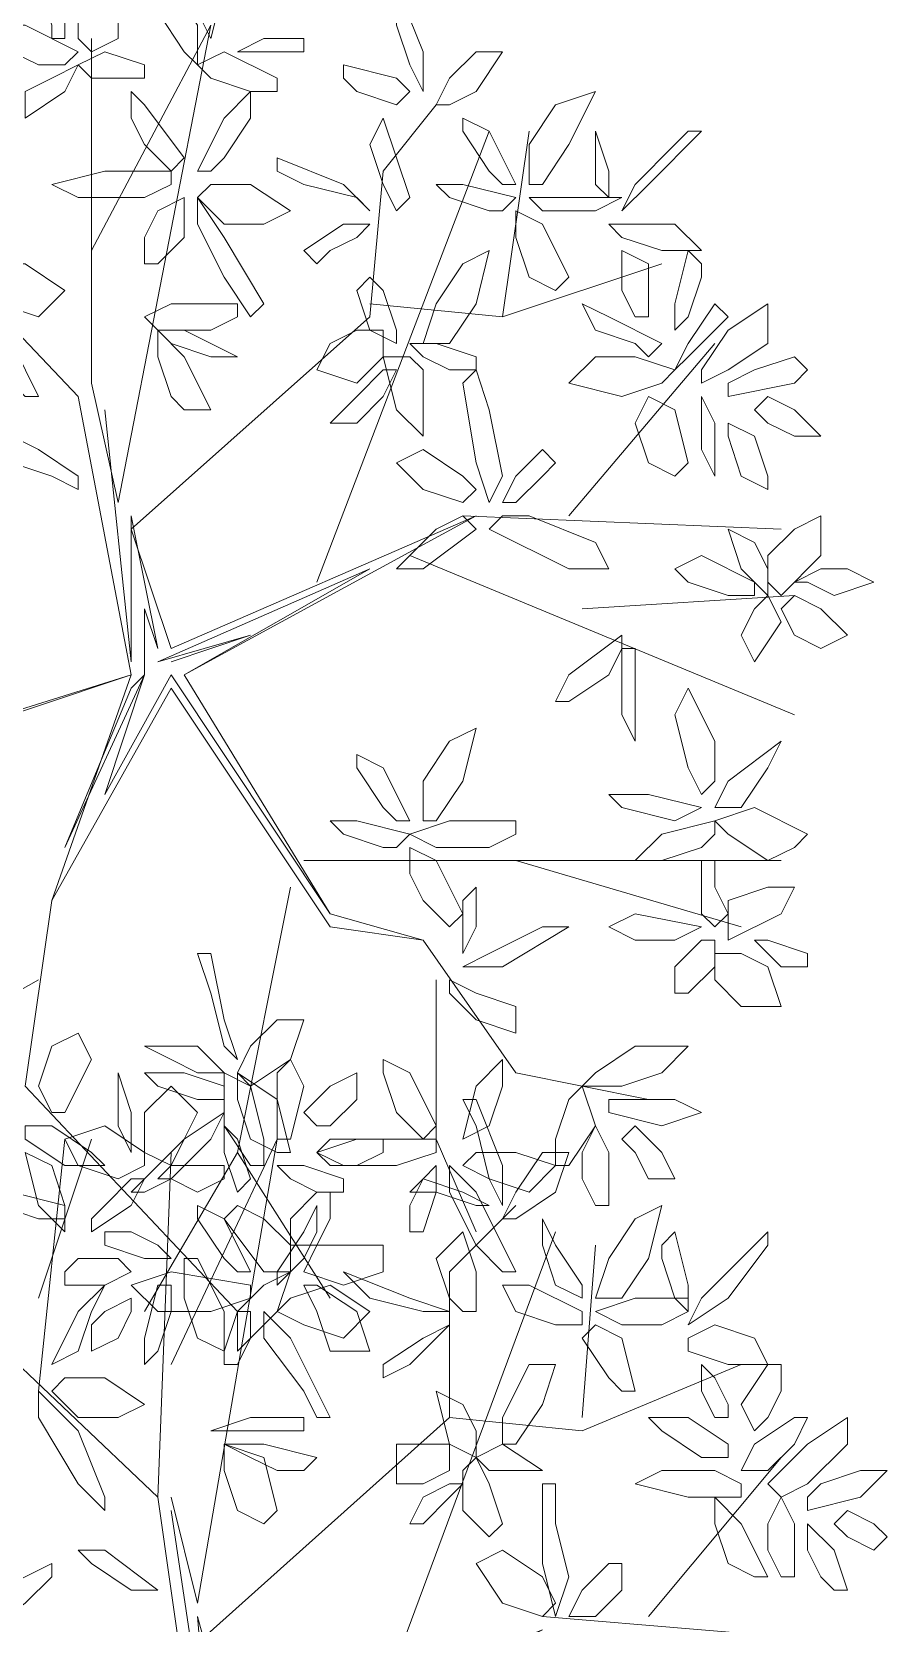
# Model space of a CAD drawing. Header units: millimetres. Extents: x 2576 to 2719, y 1757 to 1977.
# Drawn here: x 2668.633 to 2670.455, y 1813.953 to 1817.342 of the extents above; entities that cross this region are included whole.
import ezdxf

# ---------------------------------------------------------------- set-up
doc = ezdxf.new("R2010")
doc.units = ezdxf.units.MM
doc.layers.add('PDF_0', color=7, linetype='Continuous')

msp = doc.modelspace()

# ---------------------------------------------------------------- linework, layer by layer
at = {"layer": 'PDF_0', "lineweight": 9}
for points in [[(2668.9862, 1817.2712), (2668.9579, 1817.2994), (2668.9014, 1817.3842), (2668.8732, 1817.4971), (2668.9297, 1817.4406), (2668.9862, 1817.3559)], [(2668.9862, 1817.3842), (2669.0144, 1817.3277), (2669.0426, 1817.4406), (2669.0426, 1817.5254), (2669.0144, 1817.4689)], [(2668.6755, 1817.3277), (2668.7038, 1817.3277), (2668.7038, 1817.4124), (2668.6755, 1817.4689), (2668.6473, 1817.4406), (2668.6755, 1817.3559)], [(2668.7602, 1817.2994), (2668.732, 1817.3277), (2668.732, 1817.3842), (2668.7602, 1817.4406), (2668.8167, 1817.4124), (2668.8167, 1817.3277)], [(2669.4098, 1817.3559), (2669.4098, 1817.4406), (2669.4662, 1817.2994), (2669.4662, 1817.2147), (2669.438, 1817.2712)], [(2668.6473, 1817.2712), (2668.5908, 1817.2994), (2668.5626, 1817.3559), (2668.6191, 1817.3559), (2668.732, 1817.2994), (2668.7038, 1817.2712)], [(2669.1838, 1817.2994), (2669.0991, 1817.2994), (2669.0709, 1817.2994), (2669.1274, 1817.3277), (2669.2121, 1817.3277), (2669.2121, 1817.2994)], [(2668.845, 1817.243), (2668.7602, 1817.243), (2668.732, 1817.2712), (2668.7885, 1817.2994), (2668.8732, 1817.2712), (2668.8732, 1817.243)], [(2669.0991, 1817.2147), (2669.0144, 1817.243), (2668.9862, 1817.2712), (2669.0426, 1817.2994), (2669.1556, 1817.243), (2669.1556, 1817.2147)], [(2669.4945, 1817.1865), (2669.5227, 1817.1865), (2669.5792, 1817.2147), (2669.6357, 1817.2994), (2669.5792, 1817.2994), (2669.5227, 1817.243)], [(2668.6191, 1817.2147), (2668.6191, 1817.1582), (2668.7038, 1817.2147), (2668.732, 1817.2712), (2668.6755, 1817.243)], [(2669.325, 1817.2147), (2669.4098, 1817.1865), (2669.438, 1817.2147), (2669.4098, 1817.243), (2669.2968, 1817.2712), (2669.2968, 1817.243)], [(2668.8732, 1817.1018), (2668.845, 1817.1582), (2668.845, 1817.2147), (2668.8732, 1817.1865), (2668.9579, 1817.0735), (2668.9297, 1817.0453)], [(2669.0426, 1817.0735), (2669.0991, 1817.1582), (2669.0991, 1817.2147), (2669.0426, 1817.1582), (2668.9862, 1817.0453), (2669.0144, 1817.0453)], [(2669.6922, 1817.017), (2669.7204, 1817.017), (2669.7769, 1817.1018), (2669.8334, 1817.2147), (2669.7486, 1817.1865), (2669.6922, 1817.1018)], [(2669.4098, 1816.9606), (2669.438, 1816.9888), (2669.4098, 1817.0735), (2669.3815, 1817.1582), (2669.3533, 1817.1018), (2669.3815, 1817.017)], [(2669.6074, 1817.0453), (2669.551, 1817.13), (2669.551, 1817.1582), (2669.6074, 1817.13), (2669.6639, 1817.017), (2669.6357, 1817.017)], [(2669.8334, 1817.0735), (2669.8334, 1817.13), (2669.8616, 1817.0453), (2669.8616, 1816.9888), (2669.8334, 1817.017)], [(2670.0028, 1817.1018), (2669.9181, 1817.017), (2669.8898, 1816.9606), (2669.9463, 1817.017), (2670.0593, 1817.13), (2670.031, 1817.13)], [(2669.2121, 1817.017), (2669.325, 1816.9888), (2669.3533, 1816.9606), (2669.2968, 1817.017), (2669.1556, 1817.0735), (2669.1556, 1817.0453)], [(2668.8732, 1816.9888), (2668.732, 1816.9888), (2668.6755, 1817.017), (2668.7885, 1817.0453), (2668.9297, 1817.0453), (2668.9297, 1817.017)], [(2668.8732, 1816.8476), (2668.9014, 1816.8476), (2668.9579, 1816.9041), (2668.9579, 1816.9888), (2668.9014, 1816.9606), (2668.8732, 1816.9041)], [(2668.9862, 1816.9888), (2669.0144, 1817.017), (2669.0991, 1817.017), (2669.1838, 1816.9606), (2669.1274, 1816.9323), (2669.0426, 1816.9323)], [(2669.0426, 1816.8194), (2668.9862, 1816.9323), (2668.9862, 1816.9888), (2669.0426, 1816.9041), (2669.1274, 1816.7629), (2669.0991, 1816.7346)], [(2669.6074, 1816.9606), (2669.5227, 1816.9888), (2669.4945, 1817.017), (2669.551, 1817.017), (2669.6639, 1816.9888), (2669.6357, 1816.9606)], [(2669.8334, 1816.9606), (2669.8898, 1816.9888), (2669.7486, 1816.9888), (2669.6922, 1816.9888), (2669.7204, 1816.9606)], [(2669.6922, 1816.8194), (2669.6639, 1816.9041), (2669.6639, 1816.9606), (2669.7204, 1816.9323), (2669.7769, 1816.8194), (2669.7486, 1816.7911)], [(2669.2686, 1816.8758), (2669.325, 1816.9041), (2669.3533, 1816.9323), (2669.2968, 1816.9323), (2669.2121, 1816.8758), (2669.2403, 1816.8476)], [(2669.8616, 1816.9323), (2669.8898, 1816.9041), (2669.9746, 1816.8758), (2670.0593, 1816.8758), (2670.0028, 1816.9323), (2669.9181, 1816.9323)], [(2669.4662, 1816.6782), (2669.5227, 1816.6782), (2669.5792, 1816.7629), (2669.6074, 1816.8758), (2669.551, 1816.8476), (2669.4945, 1816.7629)], [(2669.9463, 1816.7346), (2669.9181, 1816.7346), (2669.8898, 1816.7911), (2669.8898, 1816.8758), (2669.9463, 1816.8476), (2669.9463, 1816.7911)], [(2670.0593, 1816.8194), (2670.031, 1816.7346), (2670.0028, 1816.7064), (2670.0028, 1816.7629), (2670.031, 1816.8758), (2670.0593, 1816.8476)], [(2668.5061, 1816.7911), (2668.5343, 1816.8476), (2668.6191, 1816.8476), (2668.7038, 1816.7911), (2668.6473, 1816.7346), (2668.5626, 1816.7629)], [(2669.3815, 1816.7911), (2669.4098, 1816.7064), (2669.4098, 1816.6782), (2669.3533, 1816.7064), (2669.325, 1816.7911), (2669.3533, 1816.8194)], [(2668.5626, 1816.6217), (2668.5061, 1816.7346), (2668.5061, 1816.7911), (2668.5626, 1816.7346), (2668.6473, 1816.5652), (2668.6191, 1816.5652)], [(2669.0144, 1816.7064), (2668.9014, 1816.7064), (2668.8732, 1816.7346), (2668.9297, 1816.7629), (2669.0709, 1816.7629), (2669.0709, 1816.7346)], [(2669.9181, 1816.6782), (2669.8334, 1816.7064), (2669.8051, 1816.7629), (2669.8616, 1816.7346), (2669.9746, 1816.6782), (2669.9463, 1816.6499)], [(2670.0875, 1816.7064), (2670.031, 1816.6499), (2670.0028, 1816.6217), (2670.031, 1816.6782), (2670.0875, 1816.7629), (2670.1158, 1816.7346)], [(2670.0593, 1816.5934), (2670.0593, 1816.6217), (2670.1158, 1816.7064), (2670.2005, 1816.7629), (2670.2005, 1816.6782), (2670.1158, 1816.6217)], [(2669.0144, 1816.6499), (2669.0709, 1816.6499), (2668.9579, 1816.7064), (2668.9014, 1816.7064), (2668.9297, 1816.6782)], [(2668.9297, 1816.5652), (2668.9014, 1816.6499), (2668.9014, 1816.7064), (2668.9579, 1816.6499), (2669.0144, 1816.537), (2668.9579, 1816.537)], [(2669.3815, 1816.7064), (2669.3815, 1816.6499), (2669.325, 1816.5934), (2669.2403, 1816.6217), (2669.2686, 1816.6782), (2669.325, 1816.7064)], [(2669.4662, 1816.6217), (2669.4662, 1816.537), (2669.4662, 1816.4805), (2669.4098, 1816.537), (2669.3815, 1816.6499), (2669.438, 1816.6499)], [(2669.5227, 1816.6217), (2669.4662, 1816.6499), (2669.438, 1816.6782), (2669.4945, 1816.6782), (2669.5792, 1816.6499), (2669.5792, 1816.6217)], [(2670.0028, 1816.6217), (2669.9746, 1816.5934), (2669.8898, 1816.5652), (2669.7769, 1816.5934), (2669.8334, 1816.6499), (2669.9181, 1816.6499)], [(2670.1722, 1816.6217), (2670.257, 1816.6499), (2670.2852, 1816.6217), (2670.257, 1816.5934), (2670.1158, 1816.5652), (2670.1158, 1816.5934)], [(2669.4098, 1816.6217), (2669.3815, 1816.6217), (2669.325, 1816.5652), (2669.2686, 1816.5087), (2669.325, 1816.5087), (2669.3815, 1816.5652)], [(2669.6074, 1816.537), (2669.6357, 1816.3958), (2669.6074, 1816.3393), (2669.5792, 1816.424), (2669.551, 1816.5934), (2669.5792, 1816.6217)], [(2669.9463, 1816.424), (2669.9181, 1816.5087), (2669.9463, 1816.5652), (2670.0028, 1816.537), (2670.031, 1816.424), (2670.0028, 1816.3958)], [(2670.0593, 1816.4522), (2670.0593, 1816.537), (2670.0593, 1816.5652), (2670.0875, 1816.5087), (2670.0875, 1816.424), (2670.0875, 1816.3958)], [(2670.1722, 1816.537), (2670.2005, 1816.5652), (2670.257, 1816.537), (2670.3134, 1816.4805), (2670.257, 1816.4805), (2670.2005, 1816.5087)], [(2668.6755, 1816.3958), (2668.5908, 1816.424), (2668.5908, 1816.4805), (2668.6473, 1816.4522), (2668.732, 1816.3958), (2668.732, 1816.3675)], [(2670.144, 1816.3958), (2670.1158, 1816.4805), (2670.1158, 1816.5087), (2670.1722, 1816.4805), (2670.2005, 1816.3958), (2670.2005, 1816.3675)], [(2669.5792, 1816.3675), (2669.551, 1816.3393), (2669.4662, 1816.3675), (2669.4098, 1816.424), (2669.4662, 1816.4522), (2669.551, 1816.3958)], [(2669.7486, 1816.424), (2669.7204, 1816.4522), (2669.6639, 1816.3958), (2669.6357, 1816.3393), (2669.6639, 1816.3393), (2669.7204, 1816.3958)], [(2669.4945, 1816.2828), (2669.438, 1816.2263), (2669.4098, 1816.1981), (2669.4662, 1816.1981), (2669.5792, 1816.2828), (2669.551, 1816.311)], [(2669.6922, 1816.311), (2669.8334, 1816.2546), (2669.8616, 1816.1981), (2669.7769, 1816.1981), (2669.6074, 1816.2828), (2669.6357, 1816.311)], [(2670.2005, 1816.2263), (2670.257, 1816.2828), (2670.3134, 1816.311), (2670.3134, 1816.2263), (2670.2287, 1816.1416), (2670.2005, 1816.1699)], [(2670.1722, 1816.2546), (2670.1158, 1816.2828), (2670.144, 1816.1981), (2670.2005, 1816.1416), (2670.2005, 1816.1981)], [(2670.1158, 1816.1416), (2670.031, 1816.1699), (2670.0028, 1816.1981), (2670.0593, 1816.2263), (2670.1722, 1816.1699), (2670.1722, 1816.1416)], [(2670.257, 1816.1699), (2670.2852, 1816.1699), (2670.3417, 1816.1416), (2670.4264, 1816.1699), (2670.3699, 1816.1981), (2670.3134, 1816.1981)], [(2670.144, 1816.0569), (2670.1722, 1816.0004), (2670.2287, 1816.0851), (2670.2005, 1816.1416), (2670.1722, 1816.1134)], [(2670.2287, 1816.1134), (2670.257, 1816.1416), (2670.3134, 1816.1134), (2670.3699, 1816.0569), (2670.3134, 1816.0287), (2670.257, 1816.0569)], [(2669.8616, 1815.9722), (2669.7769, 1815.9157), (2669.7486, 1815.9157), (2669.7769, 1815.9722), (2669.8898, 1816.0569), (2669.8898, 1816.0287)], [(2669.9181, 1815.9722), (2669.9181, 1815.8875), (2669.9181, 1815.831), (2669.8898, 1815.8875), (2669.8898, 1816.0287), (2669.9181, 1816.0287)], [(2670.0593, 1815.718), (2670.0875, 1815.7463), (2670.0875, 1815.831), (2670.031, 1815.9439), (2670.0028, 1815.8875), (2670.031, 1815.7745)], [(2669.4662, 1815.6615), (2669.4945, 1815.6615), (2669.551, 1815.7463), (2669.5792, 1815.8592), (2669.5227, 1815.831), (2669.4662, 1815.7463)], [(2669.3815, 1815.6898), (2669.325, 1815.7745), (2669.325, 1815.8027), (2669.3815, 1815.7745), (2669.438, 1815.6615), (2669.4098, 1815.6615)], [(2670.2005, 1815.7745), (2670.2287, 1815.831), (2670.1158, 1815.7463), (2670.0875, 1815.6898), (2670.144, 1815.6898)], [(2670.0028, 1815.6615), (2670.0593, 1815.6898), (2669.9463, 1815.718), (2669.8616, 1815.718), (2669.8898, 1815.6898)], [(2670.2005, 1815.5768), (2670.1158, 1815.6333), (2670.0875, 1815.6615), (2670.1722, 1815.6898), (2670.2852, 1815.6333), (2670.257, 1815.6051)], [(2669.3815, 1815.6051), (2669.2968, 1815.6333), (2669.2686, 1815.6615), (2669.325, 1815.6615), (2669.438, 1815.6333), (2669.4098, 1815.6051)], [(2669.6074, 1815.6051), (2669.4945, 1815.6051), (2669.438, 1815.6333), (2669.5227, 1815.6615), (2669.6639, 1815.6615), (2669.6639, 1815.6333)], [(2670.0593, 1815.6051), (2669.9746, 1815.5768), (2669.9181, 1815.5768), (2669.9746, 1815.6333), (2670.0875, 1815.6615), (2670.0875, 1815.6333)], [(2669.4662, 1815.4921), (2669.438, 1815.5486), (2669.438, 1815.6051), (2669.4945, 1815.5768), (2669.551, 1815.4639), (2669.5227, 1815.4356)], [(2670.0875, 1815.5203), (2670.1158, 1815.4639), (2670.0875, 1815.4356), (2670.0593, 1815.4639), (2670.0593, 1815.5768), (2670.0875, 1815.5768)], [(2669.551, 1815.4921), (2669.5792, 1815.5203), (2669.5792, 1815.4356), (2669.551, 1815.3791), (2669.551, 1815.4074)], [(2670.1158, 1815.4921), (2670.2005, 1815.5203), (2670.257, 1815.5203), (2670.2287, 1815.4639), (2670.1158, 1815.4074), (2670.1158, 1815.4356)], [(2670.0028, 1815.4074), (2670.0593, 1815.4356), (2669.9181, 1815.4639), (2669.8616, 1815.4356), (2669.9181, 1815.4074)], [(2669.7204, 1815.4356), (2669.7769, 1815.4356), (2669.6357, 1815.3509), (2669.551, 1815.3509), (2669.6074, 1815.3791)], [(2670.0028, 1815.3509), (2670.0593, 1815.4074), (2670.0875, 1815.4074), (2670.0875, 1815.3509), (2670.031, 1815.2944), (2670.0028, 1815.2944)], [(2670.1722, 1815.4074), (2670.2287, 1815.3509), (2670.2852, 1815.3509), (2670.2852, 1815.3791), (2670.2005, 1815.4074)], [(2669.0144, 1815.2944), (2669.0426, 1815.1815), (2669.0709, 1815.1532), (2669.0426, 1815.2379), (2669.0144, 1815.3791), (2668.9862, 1815.3791)], [(2670.0875, 1815.3791), (2670.144, 1815.3791), (2670.2005, 1815.3509), (2670.2287, 1815.2662), (2670.144, 1815.2662), (2670.0875, 1815.3227)], [(2669.5227, 1815.3227), (2669.5227, 1815.2944), (2669.5792, 1815.2379), (2669.6639, 1815.2097), (2669.6639, 1815.2662), (2669.5792, 1815.2944)], [(2669.0709, 1815.125), (2669.0991, 1815.0967), (2669.1838, 1815.1532), (2669.2121, 1815.2379), (2669.1556, 1815.2379), (2669.0991, 1815.1815)], [(2668.6473, 1815.0967), (2668.6755, 1815.1815), (2668.732, 1815.2097), (2668.7602, 1815.1532), (2668.7038, 1815.0403), (2668.6755, 1815.0403)], [(2668.9297, 1815.1532), (2668.9862, 1815.125), (2669.0426, 1815.125), (2668.9862, 1815.1815), (2668.9014, 1815.1815), (2668.8732, 1815.1815)], [(2669.8051, 1815.0967), (2669.8334, 1815.125), (2669.9181, 1815.1815), (2670.031, 1815.1815), (2669.9746, 1815.125), (2669.8898, 1815.0967)], [(2668.845, 1814.9555), (2668.845, 1814.9838), (2668.845, 1815.0403), (2668.8167, 1815.125), (2668.8167, 1815.0685), (2668.8167, 1815.012)], [(2669.0426, 1815.0685), (2669.0426, 1815.0967), (2668.9579, 1815.125), (2668.8732, 1815.125), (2668.9014, 1815.0967), (2668.9862, 1815.0685)], [(2669.1274, 1814.9273), (2669.0991, 1814.9273), (2669.0426, 1815.012), (2669.0426, 1815.125), (2669.0991, 1815.0967), (2669.1274, 1814.9838)], [(2669.0991, 1814.9838), (2669.0709, 1815.0685), (2669.0709, 1815.125), (2669.1556, 1815.0685), (2669.1838, 1814.9555), (2669.1556, 1814.9555)], [(2669.1556, 1815.0403), (2669.1556, 1815.125), (2669.1838, 1815.1532), (2669.2121, 1815.0967), (2669.1838, 1814.9838), (2669.1556, 1814.9838)], [(2669.2403, 1815.012), (2669.2121, 1815.0403), (2669.2686, 1815.0967), (2669.325, 1815.125), (2669.325, 1815.0685), (2669.2686, 1815.012)], [(2669.4098, 1815.0403), (2669.3815, 1815.125), (2669.3815, 1815.1532), (2669.438, 1815.125), (2669.4945, 1815.012), (2669.4662, 1814.9838)], [(2669.6074, 1815.012), (2669.551, 1814.9838), (2669.5792, 1815.0967), (2669.6357, 1815.1532), (2669.6357, 1815.0967)], [(2668.9297, 1814.9273), (2668.8732, 1814.9555), (2668.8732, 1815.0403), (2668.9297, 1815.0967), (2668.9862, 1815.0403), (2668.9579, 1814.9838)], [(2669.7486, 1814.9838), (2669.7769, 1815.0685), (2669.8051, 1815.0967), (2669.8334, 1815.012), (2669.7769, 1814.9273), (2669.7486, 1814.9273)], [(2669.5792, 1815.012), (2669.6074, 1814.8991), (2669.6357, 1814.8426), (2669.6357, 1814.9273), (2669.5792, 1815.0685), (2669.551, 1815.0685)], [(2669.9181, 1815.0685), (2670.0028, 1815.0685), (2670.0593, 1815.0403), (2669.9746, 1815.012), (2669.8616, 1815.0403), (2669.8616, 1815.0685)], [(2668.9297, 1814.8991), (2669.0144, 1814.9838), (2669.0426, 1815.0403), (2668.9579, 1814.9838), (2668.845, 1814.8708), (2668.8732, 1814.8708)], [(2668.6755, 1815.012), (2668.7602, 1814.9555), (2668.7885, 1814.9273), (2668.7038, 1814.9273), (2668.6191, 1814.9838), (2668.6191, 1815.012)], [(2668.8167, 1814.8991), (2668.732, 1814.9273), (2668.7038, 1814.9838), (2668.7885, 1815.012), (2668.8732, 1814.9555), (2668.8732, 1814.9273)], [(2669.0991, 1814.8991), (2669.0709, 1814.8708), (2669.0426, 1814.9555), (2669.0426, 1815.012), (2669.0709, 1814.9838)], [(2669.8051, 1814.8991), (2669.8051, 1814.9555), (2669.8334, 1815.012), (2669.8616, 1814.9555), (2669.8616, 1814.8426), (2669.8334, 1814.8426)], [(2669.8898, 1814.9838), (2669.9181, 1815.012), (2669.9746, 1814.9555), (2670.0028, 1814.8991), (2669.9463, 1814.8991), (2669.9181, 1814.9555)], [(2668.6755, 1814.9273), (2668.6191, 1814.9555), (2668.6473, 1814.8426), (2668.7038, 1814.7861), (2668.7038, 1814.8426)], [(2669.325, 1814.9273), (2669.2686, 1814.9273), (2669.2403, 1814.9555), (2669.2686, 1814.9838), (2669.3815, 1814.9838), (2669.3815, 1814.9555)], [(2669.4098, 1814.9273), (2669.2968, 1814.9273), (2669.2403, 1814.9555), (2669.325, 1814.9838), (2669.4945, 1814.9838), (2669.4945, 1814.9555)], [(2669.551, 1814.9273), (2669.5792, 1814.9555), (2669.6639, 1814.9555), (2669.7486, 1814.9273), (2669.6922, 1814.8708), (2669.6074, 1814.8991)], [(2669.6357, 1814.8143), (2669.6639, 1814.8143), (2669.7486, 1814.8708), (2669.7769, 1814.9555), (2669.7204, 1814.9555), (2669.6639, 1814.8708)], [(2668.9862, 1814.8708), (2668.9297, 1814.8991), (2668.9014, 1814.8991), (2668.9297, 1814.9273), (2669.0426, 1814.9273), (2669.0426, 1814.8991)], [(2669.2403, 1814.8708), (2669.1838, 1814.8991), (2669.1556, 1814.9273), (2669.2121, 1814.9273), (2669.2968, 1814.8991), (2669.2968, 1814.8708)], [(2669.438, 1814.7861), (2669.4662, 1814.7861), (2669.4945, 1814.8708), (2669.4945, 1814.9273), (2669.4662, 1814.8991), (2669.438, 1814.8426)], [(2669.5792, 1814.7579), (2669.5227, 1814.8708), (2669.5227, 1814.9273), (2669.5792, 1814.8708), (2669.6639, 1814.7014), (2669.6357, 1814.7014)], [(2668.7885, 1814.8426), (2668.845, 1814.8991), (2668.8732, 1814.8991), (2668.845, 1814.8426), (2668.7602, 1814.7861), (2668.7602, 1814.8143)], [(2669.4945, 1814.8708), (2669.5792, 1814.8426), (2669.6074, 1814.8426), (2669.551, 1814.8708), (2669.4662, 1814.8991), (2669.438, 1814.8708)], [(2668.6473, 1814.8143), (2668.5626, 1814.8426), (2668.5343, 1814.8708), (2668.5908, 1814.8708), (2668.7038, 1814.8426), (2668.7038, 1814.8143)], [(2669.2686, 1814.8143), (2669.2403, 1814.7579), (2669.1838, 1814.7579), (2669.1838, 1814.8143), (2669.2403, 1814.8708), (2669.2686, 1814.8708)], [(2669.0426, 1814.7296), (2668.9862, 1814.8143), (2668.9862, 1814.8426), (2669.0426, 1814.8143), (2669.0991, 1814.7014), (2669.0709, 1814.7014)], [(2669.1274, 1814.8143), (2669.1838, 1814.7579), (2669.1838, 1814.7014), (2669.1274, 1814.7014), (2669.0426, 1814.8143), (2669.0709, 1814.8426)], [(2669.2121, 1814.7296), (2669.2403, 1814.7861), (2669.2403, 1814.8426), (2669.2121, 1814.7861), (2669.1556, 1814.7014), (2669.1556, 1814.6731)], [(2669.8334, 1814.6449), (2669.8898, 1814.6449), (2669.9463, 1814.7296), (2669.9746, 1814.8426), (2669.9181, 1814.8143), (2669.8616, 1814.7296)], [(2668.845, 1814.7861), (2668.9014, 1814.7579), (2668.9297, 1814.7296), (2668.8732, 1814.7296), (2668.7885, 1814.7579), (2668.7885, 1814.7861)], [(2669.551, 1814.6167), (2669.5792, 1814.6167), (2669.5792, 1814.7014), (2669.551, 1814.7861), (2669.4945, 1814.7296), (2669.5227, 1814.6449)], [(2669.7486, 1814.6731), (2669.7204, 1814.7579), (2669.7204, 1814.8143), (2669.7486, 1814.7579), (2669.8051, 1814.6731), (2669.8051, 1814.6449)], [(2669.9746, 1814.7296), (2670.0028, 1814.6449), (2670.031, 1814.6167), (2670.031, 1814.6731), (2670.0028, 1814.7861), (2669.9746, 1814.7579)], [(2670.144, 1814.7296), (2670.0593, 1814.6449), (2670.031, 1814.5884), (2670.1158, 1814.6449), (2670.2005, 1814.7579), (2670.2005, 1814.7861)], [(2669.3815, 1814.7579), (2669.3815, 1814.7014), (2669.2968, 1814.6731), (2669.2121, 1814.7014), (2669.2403, 1814.7579), (2669.325, 1814.7579)], [(2668.732, 1814.7296), (2668.8167, 1814.7296), (2668.845, 1814.7014), (2668.7885, 1814.6731), (2668.7038, 1814.6731), (2668.7038, 1814.7014)], [(2668.9579, 1814.7296), (2668.9862, 1814.7296), (2669.0426, 1814.6167), (2669.0426, 1814.532), (2668.9862, 1814.5602), (2668.9579, 1814.6449)], [(2669.0144, 1814.6167), (2668.9014, 1814.6167), (2668.845, 1814.6731), (2668.9297, 1814.7014), (2669.0991, 1814.6731), (2669.0991, 1814.6449)], [(2669.0709, 1814.6167), (2669.1274, 1814.6731), (2669.1838, 1814.7014), (2669.1556, 1814.6167), (2669.0709, 1814.532), (2669.0709, 1814.5602)], [(2669.3533, 1814.6449), (2669.2968, 1814.7014), (2669.438, 1814.6449), (2669.5227, 1814.6167), (2669.4662, 1814.6167)], [(2668.732, 1814.532), (2668.6755, 1814.5037), (2668.732, 1814.6167), (2668.7885, 1814.6731), (2668.7602, 1814.6167)], [(2668.9297, 1814.6167), (2668.9014, 1814.532), (2668.8732, 1814.5037), (2668.8732, 1814.5602), (2668.9014, 1814.6731), (2668.9297, 1814.6731)], [(2669.1556, 1814.6167), (2669.1838, 1814.6449), (2669.2686, 1814.6731), (2669.3533, 1814.6167), (2669.2968, 1814.5602), (2669.2121, 1814.5884)], [(2669.2121, 1814.6731), (2669.2403, 1814.6731), (2669.325, 1814.6167), (2669.3533, 1814.532), (2669.2686, 1814.532), (2669.2403, 1814.6167)], [(2669.7486, 1814.5884), (2669.6639, 1814.6167), (2669.6357, 1814.6731), (2669.6922, 1814.6731), (2669.8051, 1814.6167), (2669.8051, 1814.5884)], [(2668.845, 1814.6449), (2668.845, 1814.6167), (2668.8167, 1814.5602), (2668.7602, 1814.532), (2668.7602, 1814.5884), (2668.7885, 1814.6167)], [(2669.0426, 1814.5037), (2669.0709, 1814.5037), (2669.0991, 1814.5602), (2669.0991, 1814.6167), (2669.0709, 1814.6167), (2669.0426, 1814.532)], [(2669.2121, 1814.4472), (2669.1274, 1814.5602), (2669.1274, 1814.6167), (2669.1838, 1814.5602), (2669.2686, 1814.3908), (2669.2403, 1814.3908)], [(2669.9746, 1814.5884), (2669.8898, 1814.5884), (2669.8334, 1814.6167), (2669.9181, 1814.6449), (2670.031, 1814.6449), (2670.031, 1814.6167)], [(2669.438, 1814.5037), (2669.4945, 1814.5602), (2669.5227, 1814.5884), (2669.4662, 1814.5602), (2669.3815, 1814.5037), (2669.3815, 1814.4755)], [(2669.8616, 1814.4755), (2669.8051, 1814.5602), (2669.8334, 1814.5884), (2669.8898, 1814.5602), (2669.9181, 1814.4472), (2669.8898, 1814.4472)], [(2670.031, 1814.5602), (2670.031, 1814.532), (2670.1158, 1814.5037), (2670.2005, 1814.5037), (2670.1722, 1814.5602), (2670.0875, 1814.5884)], [(2669.6357, 1814.3343), (2669.6639, 1814.3343), (2669.7204, 1814.419), (2669.7486, 1814.5037), (2669.6922, 1814.5037), (2669.6357, 1814.3908)], [(2670.1158, 1814.3908), (2670.0875, 1814.3908), (2670.0593, 1814.4472), (2670.0593, 1814.5037), (2670.0875, 1814.4755), (2670.1158, 1814.419)], [(2670.2287, 1814.4472), (2670.2005, 1814.3908), (2670.1722, 1814.3625), (2670.144, 1814.419), (2670.2005, 1814.5037), (2670.2287, 1814.5037)], [(2668.732, 1814.2496), (2668.6473, 1814.3908), (2668.6473, 1814.4472), (2668.732, 1814.3625), (2668.7885, 1814.2213), (2668.7885, 1814.1931)], [(2668.6755, 1814.4472), (2668.7038, 1814.4755), (2668.7885, 1814.4755), (2668.8732, 1814.419), (2668.8167, 1814.3908), (2668.732, 1814.3908)], [(2669.551, 1814.419), (2669.4945, 1814.4472), (2669.5227, 1814.3343), (2669.5792, 1814.306), (2669.5792, 1814.3625)], [(2669.1556, 1814.3625), (2669.0709, 1814.3625), (2669.0144, 1814.3625), (2669.0991, 1814.3908), (2669.2121, 1814.3908), (2669.2121, 1814.3625)], [(2670.0593, 1814.306), (2669.9746, 1814.3625), (2669.9463, 1814.3908), (2670.031, 1814.3908), (2670.1158, 1814.3343), (2670.1158, 1814.306)], [(2670.257, 1814.3343), (2670.2005, 1814.2778), (2670.144, 1814.2778), (2670.1722, 1814.3343), (2670.257, 1814.3908), (2670.2852, 1814.3908)], [(2670.2287, 1814.2213), (2670.2005, 1814.2496), (2670.2852, 1814.3343), (2670.3699, 1814.3908), (2670.3699, 1814.3343), (2670.2852, 1814.2496)], [(2669.1556, 1814.2778), (2669.0991, 1814.306), (2669.0426, 1814.3343), (2669.1274, 1814.3343), (2669.2403, 1814.306), (2669.2121, 1814.2778)], [(2669.0709, 1814.1931), (2669.0426, 1814.2778), (2669.0426, 1814.3343), (2669.1274, 1814.306), (2669.1556, 1814.1931), (2669.1274, 1814.1648)], [(2669.5227, 1814.3343), (2669.5227, 1814.2778), (2669.4662, 1814.2496), (2669.4098, 1814.2496), (2669.4098, 1814.3343), (2669.4662, 1814.3343)], [(2669.6922, 1814.2778), (2669.7204, 1814.2778), (2669.6357, 1814.3343), (2669.5792, 1814.306), (2669.6074, 1814.2778)], [(2669.6074, 1814.2496), (2669.6357, 1814.1648), (2669.6074, 1814.1366), (2669.551, 1814.1931), (2669.551, 1814.2778), (2669.5792, 1814.306)], [(2670.144, 1814.2496), (2670.144, 1814.2213), (2670.031, 1814.2213), (2669.9181, 1814.2496), (2669.9746, 1814.2778), (2670.0875, 1814.2778)], [(2670.3134, 1814.2496), (2670.3981, 1814.2778), (2670.4546, 1814.2778), (2670.3981, 1814.2213), (2670.2852, 1814.1931), (2670.2852, 1814.2213)], [(2669.551, 1814.2496), (2669.5227, 1814.2496), (2669.4662, 1814.2213), (2669.438, 1814.1648), (2669.4662, 1814.1648), (2669.5227, 1814.2213)], [(2669.7486, 1814.1648), (2669.7769, 1814.0519), (2669.7486, 1813.9672), (2669.7204, 1814.0801), (2669.7204, 1814.2496), (2669.7486, 1814.2496)], [(2670.1158, 1814.0801), (2670.0875, 1814.1648), (2670.0875, 1814.2213), (2670.144, 1814.1648), (2670.2005, 1814.0519), (2670.1722, 1814.0519)], [(2670.2005, 1814.1084), (2670.2005, 1814.1648), (2670.2287, 1814.2213), (2670.257, 1814.1648), (2670.257, 1814.0519), (2670.2287, 1814.0519)], [(2670.3417, 1814.1648), (2670.3699, 1814.1931), (2670.4264, 1814.1648), (2670.4546, 1814.1366), (2670.4264, 1814.1084), (2670.3699, 1814.1366)], [(2670.3134, 1814.0519), (2670.2852, 1814.1084), (2670.2852, 1814.1648), (2670.3417, 1814.1084), (2670.3699, 1814.0236), (2670.3417, 1814.0236)], [(2668.845, 1814.0236), (2668.7602, 1814.0801), (2668.732, 1814.1084), (2668.7885, 1814.1084), (2668.9014, 1814.0236), (2668.8732, 1814.0236)], [(2669.7486, 1813.9954), (2669.7204, 1813.9672), (2669.6357, 1813.9954), (2669.5792, 1814.0801), (2669.6357, 1814.1084), (2669.7204, 1814.0519)], [(2668.6191, 1813.9954), (2668.5061, 1813.9107), (2668.4496, 1813.9107), (2668.5061, 1813.9954), (2668.6755, 1814.0801), (2668.6755, 1814.0519)], [(2669.8898, 1814.0801), (2669.8616, 1814.0801), (2669.8051, 1814.0236), (2669.7769, 1813.9672), (2669.8334, 1813.9672), (2669.8898, 1814.0236)]]:
    msp.add_lwpolyline(points, close=True, dxfattribs=at)
for points in [[(2668.7602, 1816.8758), (2669.0144, 1817.3559), (2668.8167, 1816.3393), (2668.7602, 1816.5934), (2668.7602, 1817.3277)], [(2669.4945, 1817.1865), (2669.3815, 1817.0453), (2669.3533, 1816.7346), (2668.845, 1816.2828), (2668.9297, 1816.0287), (2669.5792, 1816.311), (2668.9579, 1815.9722), (2669.3533, 1816.1981), (2668.9014, 1816.0004), (2669.0991, 1816.0569), (2668.9297, 1816.0004)], [(2669.9463, 1815.0685), (2669.6639, 1815.125), (2669.4662, 1815.4074), (2669.2686, 1815.4356), (2668.9297, 1815.9439), (2668.6755, 1815.4921), (2668.845, 1815.9722), (2668.732, 1816.5652), (2668.1955, 1817.13)], [(2669.2403, 1816.1699), (2669.6074, 1817.13)], [(2669.3533, 1816.7629), (2669.6357, 1816.7346), (2669.6922, 1817.13)], [(2669.6357, 1816.7346), (2669.9746, 1816.8476)], [(2669.7769, 1816.311), (2670.0875, 1816.6782)], [(2668.7885, 1816.537), (2668.845, 1816.0004), (2668.845, 1816.311), (2668.9014, 1816.0287), (2668.8732, 1816.1134), (2668.8732, 1815.9722), (2668.845, 1815.9439), (2668.7038, 1815.6051), (2668.8732, 1815.9722), (2668.7885, 1815.718), (2668.9297, 1815.9722), (2669.2686, 1815.4639), (2668.9579, 1815.9722), (2669.2686, 1815.4639), (2669.4662, 1815.4074)], [(2669.551, 1816.311), (2670.2287, 1816.2828)], [(2669.438, 1816.2263), (2670.257, 1815.8875)], [(2669.8051, 1816.1134), (2670.257, 1816.1416)], [(2667.5177, 1816.0004), (2668.3931, 1815.831), (2668.845, 1815.9722), (2668.4214, 1815.831), (2667.9131, 1815.0403)], [(2669.2121, 1815.5768), (2670.2287, 1815.5768)], [(2669.6639, 1815.5768), (2670.144, 1815.4356)], [(2669.1838, 1815.5203), (2669.0709, 1814.9555)], [(2668.6755, 1815.4921), (2668.6191, 1815.0967), (2669.0709, 1814.6167)], [(2668.6473, 1815.3227), (2667.9978, 1814.9555)], [(2669.4945, 1815.3227), (2669.4945, 1814.9838), (2669.5792, 1814.7861)], [(2668.6473, 1814.4472), (2668.7038, 1814.9838)], [(2668.7602, 1814.9838), (2668.6473, 1814.6449)], [(2669.2686, 1814.6449), (2669.0709, 1814.9555), (2668.8732, 1814.6167)], [(2668.9014, 1814.2213), (2668.9297, 1814.9555)], [(2668.9297, 1814.5037), (2669.1556, 1814.9838), (2668.9862, 1813.9954), (2668.9297, 1814.2213)], [(2669.6639, 1814.8426), (2669.5227, 1814.7014), (2669.5227, 1814.3908), (2669.8051, 1814.3625), (2670.144, 1814.5037)], [(2669.3815, 1813.7977), (2669.7486, 1814.7861)], [(2668.9862, 1813.6283), (2668.9014, 1814.2213), (2668.3367, 1814.7579)], [(2669.8051, 1814.3908), (2669.8334, 1814.7579)], [(2668.9297, 1814.1931), (2669.0144, 1813.6283), (2668.9862, 1813.9672), (2669.0709, 1813.6565), (2669.5227, 1813.8542), (2669.0991, 1813.6283), (2669.7204, 1813.9389), (2669.0709, 1813.6848), (2668.9862, 1813.9107), (2669.5227, 1814.3908)], [(2669.9463, 1813.9672), (2670.2287, 1814.306)], [(2669.7204, 1813.9672), (2670.3981, 1813.9107)]]:
    msp.add_lwpolyline(points, dxfattribs=at)

doc.saveas('drawing.dxf')
